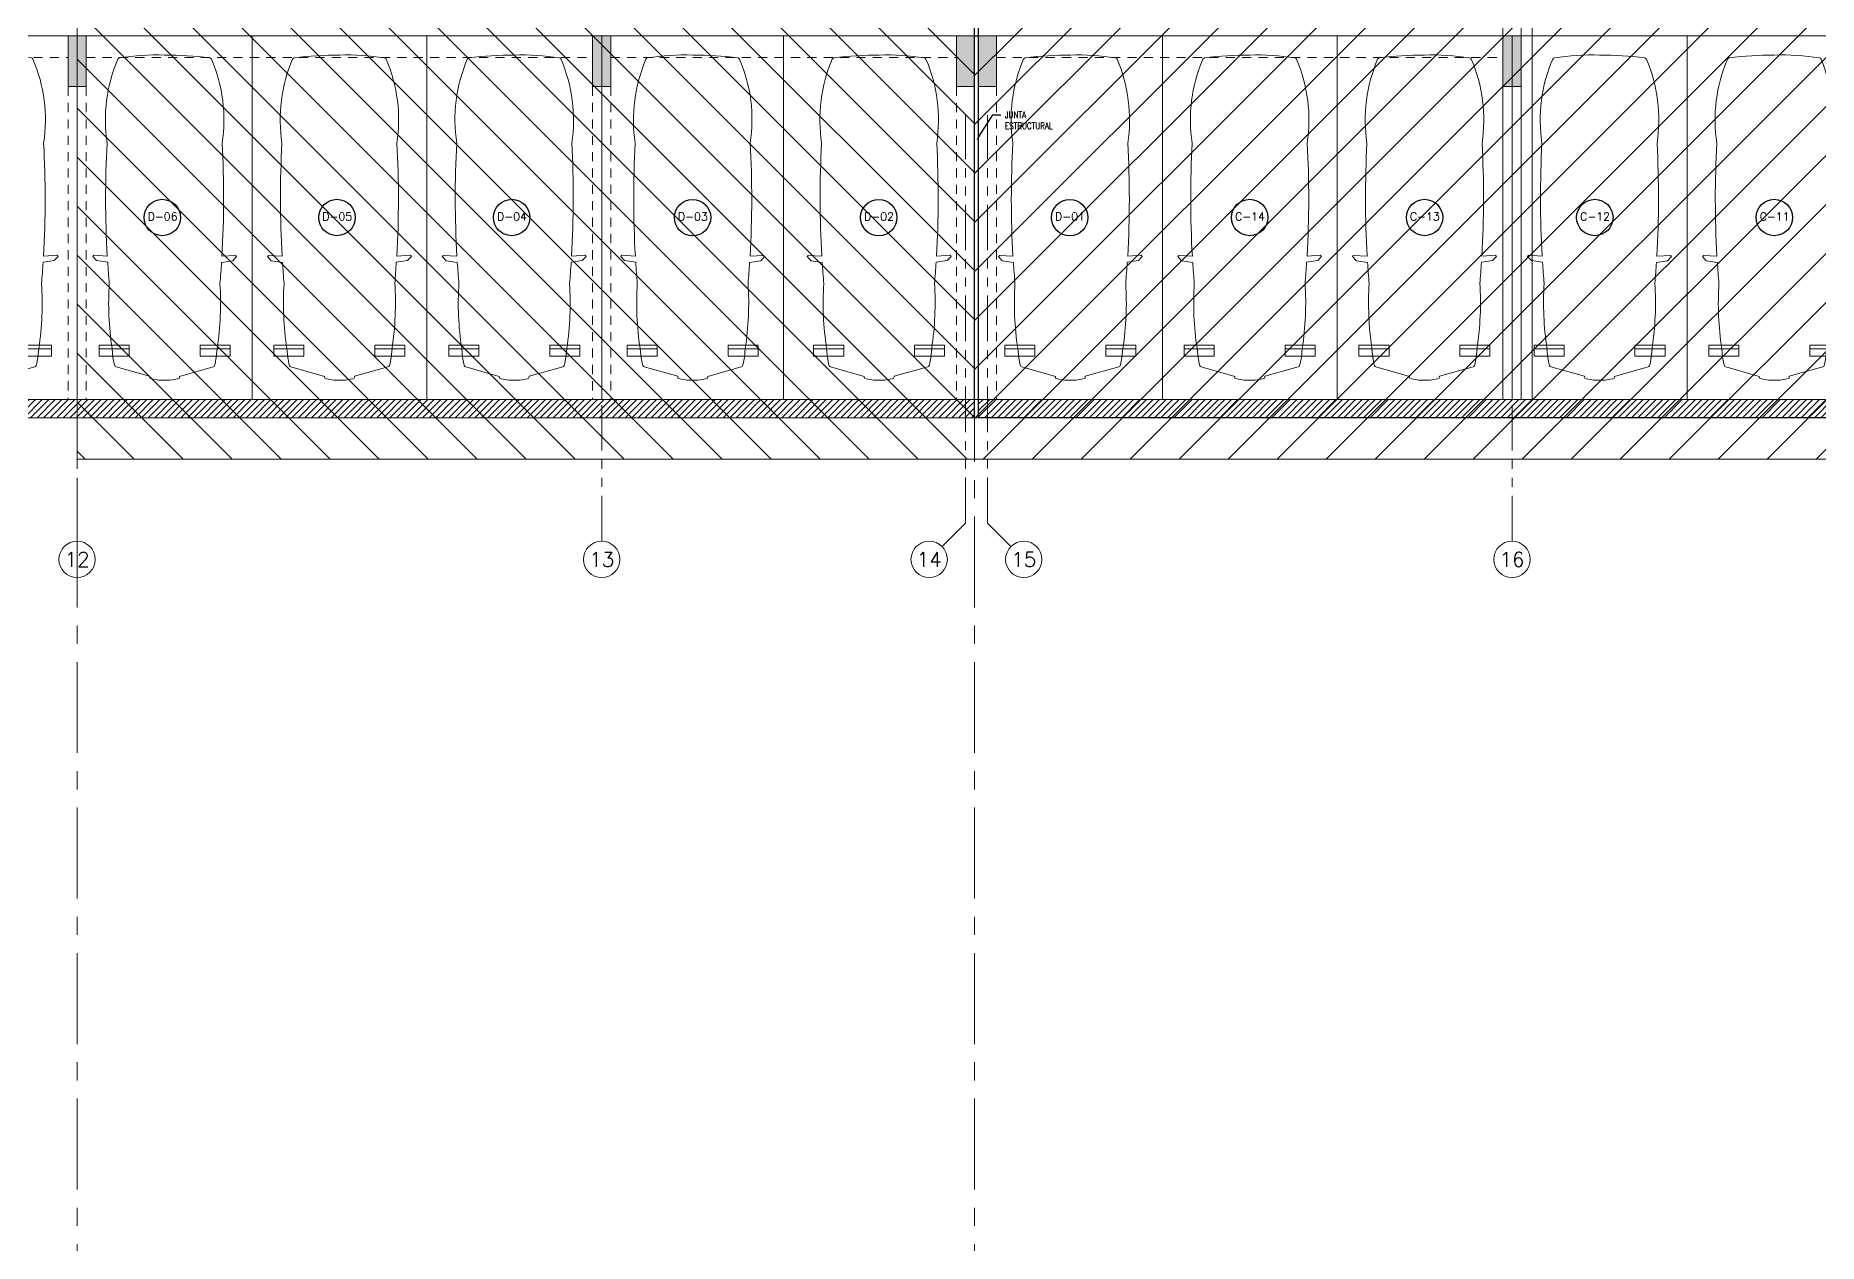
# Model space of a CAD drawing. Header units: millimetres. Extents: x 226317 to 226469, y 8188100 to 8188260.
# Drawn here: x 226414.7 to 226439.2, y 8188180.31 to 8188196.91 of the extents above; entities that cross this region are included whole.
import ezdxf
from ezdxf import colors
from ezdxf.entities.mleader import LeaderData, LeaderLine
from ezdxf.enums import TextEntityAlignment as Align
from ezdxf.math import Vec2, Vec3

# ---------------------------------------------------------------- set-up
doc = ezdxf.new("R2010")
doc.units = ezdxf.units.MM
for name, pattern in [('CENTER', [2, 1.25, -0.25, 0.25, -0.25]), ('HIDDEN2', [0.1875, 0.125, -0.0625]), ('PHANTOM', [2.5, 1.25, -0.25, 0.25, -0.25, 0.25, -0.25]), ('PHANTOM2', [1.25, 0.625, -0.125, 0.125, -0.125, 0.125, -0.125])]:
    doc.linetypes.add(name, pattern=pattern)
for name, color, linetype in [('A-COTAS INT', 8, 'Continuous'), ('A-EJES', 8, 'PHANTOM'), ('A-ESTRUCTURA-HATCH', 8, 'Continuous'), ('A-ESTRUCTURA-MUROS', 8, 'Continuous'), ('A-ESTRUCTURA-VIGAS', 8, 'HIDDEN2'), ('A-LINEAS', 8, 'Continuous'), ('A-MOBILIARIO', 8, 'Continuous'), ('A-NUMERO ESTAC', 8, 'Continuous'), ('A-PROYECCIONES', 8, 'HIDDEN2'), ('A-TEXTO-INDICACIONES', 8, 'Continuous'), ('Cotas', 8, 'Continuous')]:
    doc.layers.add(name, color=color, linetype=linetype)
doc.layers.add('A-ESTRUCTURA-PLACAS', color=8, linetype='Continuous', lineweight=35)
doc.layers.add('A-MUROS', color=8, linetype='Continuous', lineweight=30)
doc.layers.add('A-ETAPAS', color=8, linetype='Continuous', lineweight=35, plot=False)
doc.layers.add('A-ÁREA COMÚN', color=8, linetype='Continuous', plot=False)
doc.styles.add('ROMANS', font='ROMANS.shx', dxfattribs={"oblique": 10})
doc.styles.add('TXT_COTAS', font='romans.shx', dxfattribs={"width": 0.8})

# ---------------------------------------------------------------- blocks, each defined once
blk = doc.blocks.new('EST P1')
at = {"layer": 'A-ESTRUCTURA-HATCH', "lineweight": 0}
h = blk.add_hatch(dxfattribs=at)
h.set_pattern_fill('ANSI31', color=8, scale=0.02)
h.set_pattern_definition([(45, (-226392.07709, -8188203.05961), (-0.04490128060535, 0.04490128060535), [])])
h.paths.add_polyline_path([(-3.61, 5.05), (-3.61, 4.85), (-44.785, 4.85), (-44.785, -0.15), (-46.99, -0.15), (-46.99, -11.15), (-3.61, -11.15), (-3.61, -11.4), (-47.24, -11.4), (-47.24, 0.15), (-45.035, 0.15), (-45.035, 5.05)])
h.paths.add_polyline_path([(5.876, 4.85), (5.876, 5.05), (35.53, 5.05), (35.53, 4.85)])
h.paths.add_polyline_path([(47.915, 5.05), (35.58, 5.05), (35.58, 4.85), (47.915, 4.85)])
h.paths.add_polyline_path([(51.865, 4.85), (53.376, 4.85), (53.376, 5.05), (51.865, 5.05)])
edge = h.paths.add_edge_path()
edge.add_arc((63.301, -0.15), 9.7, 360, 540)
edge.add_line((53.601, -0.15), (53.801, -0.15))
edge.add_arc((63.301, -0.15), 9.5, 0.9047, 180, ccw=False)
edge.add_line((72.799, 0), (70.351, 0))
edge.add_line((70.351, 0), (70.351, -0.15))
edge.add_line((70.351, -0.15), (73.001, -0.15))
edge = h.paths.add_edge_path(flags=0)
edge.add_arc((63.301, -0.15), 3.3, 0.0009, 49.9947)
edge.add_line((65.422, 2.378), (65.422, -0.15))
edge.add_line((65.422, -0.15), (65.272, -0.15))
edge.add_line((65.272, -0.15), (65.272, 2.496))
edge.add_arc((63.301, -0.15), 3.3, 53.3166, 180)
edge.add_line((60.001, -0.15), (59.801, -0.15))
edge.add_arc((63.301, -0.15), 3.5, 2.4574, 179.9999, ccw=False)
edge.add_line((66.797, 0), (69.451, 0))
edge.add_line((69.451, 0), (69.451, -0.15))
edge.add_line((69.451, -0.15), (66.601, -0.15))
h.paths.add_polyline_path([(-3.56, -11.15), (35.53, -11.15), (35.53, -11.4), (-3.56, -11.4)])
h.paths.add_polyline_path([(35.58, -11.15), (71.88, -11.15), (71.88, -11.4), (35.58, -11.4)])
h = blk.add_hatch(color=8, dxfattribs=at)
h.dxf.hatch_style = 1
h.paths.add_polyline_path([(51.865, 5.05), (47.915, 5.05), (47.915, -0.15), (50.25, -0.15), (50.25, 0), (48.065, 0), (48.065, 2.05), (51.865, 2.05), (51.865, 2.2), (48.065, 2.2), (48.065, 4.85), (51.715, 4.85), (51.715, 3.2), (51.865, 3.2)])
h.paths.add_polyline_path([(1.925, -0.151), (-0.175, -0.151), (-0.175, 4.85), (-3.56, 4.85), (-3.56, 5.05), (3.775, 5.05), (3.775, 1.9), (3.625, 1.9), (3.625, 4.85), (-0.025, 4.85), (-0.025, 2.2), (1.925, 2.2), (1.925, 2.05), (-0.025, 2.05), (-0.025, 0), (1.925, -0.001)])
h.paths.add_polyline_path([(71.63, -6.15), (71.88, -6.15), (71.88, -6.85), (71.63, -6.85)])
h.paths.add_polyline_path([(64.42, -6.15), (64.67, -6.15), (64.67, -6.85), (64.42, -6.85)])
h.paths.add_polyline_path([(57.21, -6.15), (57.46, -6.15), (57.46, -6.85), (57.21, -6.85)])
h.paths.add_polyline_path([(50, -6.15), (50.25, -6.15), (50.25, -6.85), (50, -6.85)])
h.paths.add_polyline_path([(42.79, -6.15), (43.04, -6.15), (43.04, -6.85), (42.79, -6.85)])
h.paths.add_polyline_path([(42.79, 0.55), (43.04, 0.55), (43.04, -0.15), (42.79, -0.15)])
h.paths.add_polyline_path([(35.58, -6.15), (35.83, -6.15), (35.83, -6.85), (35.58, -6.85)])
h.paths.add_polyline_path([(35.58, 0.55), (35.83, 0.55), (35.83, -0.15), (35.58, -0.15)])
h.paths.add_polyline_path([(35.28, -6.15), (35.53, -6.15), (35.53, -6.85), (35.28, -6.85)])
h.paths.add_polyline_path([(35.28, 0.55), (35.53, 0.55), (35.53, -0.15), (35.28, -0.15)])
h.paths.add_polyline_path([(30.28, -6.15), (30.53, -6.15), (30.53, -6.85), (30.28, -6.85)])
h.paths.add_polyline_path([(30.28, 0.55), (30.53, 0.55), (30.53, -0.15), (30.28, -0.15)])
h.paths.add_polyline_path([(23.07, -6.15), (23.32, -6.15), (23.32, -6.85), (23.07, -6.85)])
h.paths.add_polyline_path([(23.07, 0.55), (23.32, 0.55), (23.32, -0.15), (23.07, -0.15)])
h.paths.add_polyline_path([(18.07, -6.15), (18.32, -6.15), (18.32, -6.85), (18.07, -6.85)])
h.paths.add_polyline_path([(18.07, 0.55), (18.32, 0.55), (18.32, -0.15), (18.07, -0.15)])
h.paths.add_polyline_path([(10.86, -6.15), (11.11, -6.15), (11.11, -6.85), (10.86, -6.85)])
h.paths.add_polyline_path([(10.86, 0.55), (11.11, 0.55), (11.11, -0.15), (10.86, -0.15)])
h.paths.add_polyline_path([(3.65, -6.15), (3.9, -6.15), (3.9, -6.85), (3.65, -6.85)])
h.paths.add_polyline_path([(3.6, 0.55), (3.9, 0.55), (3.9, -0.15), (3.6, -0.15)])
h.paths.add_polyline_path([(-3.56, -6.15), (-3.31, -6.15), (-3.31, -6.85), (-3.56, -6.85)])
h.paths.add_polyline_path([(-3.56, 0.55), (-3.31, 0.55), (-3.31, -0.15), (-3.56, -0.15)])
h.paths.add_polyline_path([(-3.86, -6.15), (-3.61, -6.15), (-3.61, -6.85), (-3.86, -6.85)])
h.paths.add_polyline_path([(-3.86, 0.55), (-3.61, 0.55), (-3.61, -0.15), (-3.86, -0.15)])
h.paths.add_polyline_path([(-11.07, -6.15), (-10.82, -6.15), (-10.82, -6.85), (-11.07, -6.85)])
h.paths.add_polyline_path([(-11.07, 0.55), (-10.82, 0.55), (-10.82, -0.15), (-11.07, -0.15)])
h.paths.add_polyline_path([(-18.28, -6.15), (-18.03, -6.15), (-18.03, -6.85), (-18.28, -6.85)])
h.paths.add_polyline_path([(-18.28, 0.55), (-18.03, 0.55), (-18.03, -0.15), (-18.28, -0.15)])
h.paths.add_polyline_path([(-25.49, -6.15), (-25.24, -6.15), (-25.24, -6.85), (-25.49, -6.85)])
h.paths.add_polyline_path([(-25.49, 0.55), (-25.24, 0.55), (-25.24, -0.15), (-25.49, -0.15)])
h.paths.add_polyline_path([(-32.7, -6.15), (-32.45, -6.15), (-32.45, -6.85), (-32.7, -6.85)])
h.paths.add_polyline_path([(-32.7, 0.55), (-32.45, 0.55), (-32.45, -0.15), (-32.7, -0.15)])
h.paths.add_polyline_path([(-39.91, -6.15), (-39.66, -6.15), (-39.66, -6.85), (-39.91, -6.85)])
h.paths.add_polyline_path([(-39.91, 0.55), (-39.66, 0.55), (-39.66, -0.15), (-39.91, -0.15)])
at = {"layer": 'A-ESTRUCTURA-MUROS', "color": 8, "lineweight": 0}
for points in [[(-3.56, -11.15), (35.53, -11.15), (35.53, -11.4), (-3.56, -11.4)], [(35.58, -11.15), (71.88, -11.15), (71.88, -11.4), (35.58, -11.4)]]:
    blk.add_lwpolyline(points, close=True, dxfattribs=at)
at = {"layer": 'A-ESTRUCTURA-PLACAS', "color": 8, "lineweight": 0}
for points in [[(23.07, -6.15), (23.32, -6.15), (23.32, -6.85), (23.07, -6.85)], [(30.28, -6.15), (30.53, -6.15), (30.53, -6.85), (30.28, -6.85)], [(35.28, -6.15), (35.53, -6.15), (35.53, -6.85), (35.28, -6.85)], [(35.58, -6.15), (35.83, -6.15), (35.83, -6.85), (35.58, -6.85)], [(42.79, -6.15), (43.04, -6.15), (43.04, -6.85), (42.79, -6.85)]]:
    blk.add_lwpolyline(points, close=True, dxfattribs=at)
at = {"layer": 'A-ESTRUCTURA-VIGAS', "color": 8, "lineweight": 0}
for points in [[(18.32, -6.45), (23.07, -6.45)], [(23.32, -6.45), (30.28, -6.45)], [(30.53, -6.45), (35.28, -6.45)], [(35.83, -6.45), (42.79, -6.45)], [(23.07, -6.85), (23.07, -11.15)], [(23.32, -6.85), (23.32, -11.15)], [(30.28, -6.85), (30.28, -11.15)], [(30.53, -6.85), (30.53, -11.15)], [(35.28, -6.85), (35.28, -11.15)], [(35.53, -6.85), (35.53, -11.15)], [(35.58, -6.85), (35.58, -11.15)], [(35.83, -6.85), (35.83, -11.15)], [(42.79, -6.85), (42.79, -11.15)], [(43.04, -6.85), (43.04, -11.15)]]:
    blk.add_lwpolyline(points, dxfattribs=at)
blk = doc.blocks.new('EJE')
at = {"linetype": 'Continuous'}
blk.add_circle((0, 0), 0.5, dxfattribs=at)
at = {"layer": 'A-TEXTO-INDICACIONES', "style": 'ROMANS'}
blk.add_attdef('EJE', text='', height=0.22, rotation=0, dxfattribs=at).set_placement((0.007, 0.028), align=Align.MIDDLE_CENTER)
blk = doc.blocks.new('numeración')
at = {"layer": 'A-NUMERO ESTAC', "color": 8, "lineweight": 0, "xscale": 0.5, "yscale": 0.5, "zscale": 0.5}
for p, values in [((-48.635, -18.199), {'EJE': 'D-06'}), ((-46.235, -18.199), {'EJE': 'D-05'}), ((-43.833, -18.199), {'EJE': 'D-04'}), ((-41.348, -18.2), {'EJE': 'D-03'}), ((-38.789, -18.2), {'EJE': 'D-02'}), ((-36.164, -18.2), {'EJE': 'D-01'}), ((-33.691, -18.199), {'EJE': 'C-14'}), ((-31.288, -18.199), {'EJE': 'C-13'}), ((-28.948, -18.199), {'EJE': 'C-12'}), ((-26.481, -18.199), {'EJE': 'C-11'})]:
    blk.add_blockref('EJE', p, dxfattribs=at).add_auto_attribs(values)
blk = doc.blocks.new('EJES 1P')
at = {"layer": 'A-EJES', "color": 8, "linetype": 'PHANTOM2', "lineweight": 0}
for p, q in [((80.091, -18.221), (80.414, -17.898)), ((81.038, -18.221), (80.714, -17.898))]:
    blk.add_line(p, q, dxfattribs=at)
for points in [[(68.204, -18.151), (68.204, -12.292)], [(75.414, -18.151), (75.414, -12.292)], [(80.414, -17.898), (80.414, -12.292)], [(80.714, -17.898), (80.714, -12.292)], [(87.924, -18.151), (87.924, -12.292)]]:
    blk.add_lwpolyline(points, dxfattribs=at)
at = {"layer": 'A-EJES', "color": 8, "linetype": 'Continuous', "lineweight": 0}
for centre in [(68.204, -18.398), (75.414, -18.398), (79.914, -18.398), (81.214, -18.398), (87.924, -18.398)]:
    blk.add_circle(centre, 0.25, dxfattribs=at)
at = {"layer": 'A-EJES', "color": 8, "linetype": 'Continuous', "lineweight": 0, "style": 'ROMANS'}
for s, p in [('12', (68.204, -18.398)), ('13', (75.414, -18.398)), ('14', (79.914, -18.398)), ('15', (81.214, -18.398)), ('16', (87.924, -18.398))]:
    blk.add_text(s, height=0.2, dxfattribs=at).set_placement(p, align=Align.MIDDLE_CENTER)
blk = doc.blocks.new('*U60')
at = {"color": 8, "lineweight": 0, "ltscale": 0.5}
for p, q in [((0.3, 4.302), (0.713, 4.302)), ((2.1, 4.302), (1.687, 4.302))]:
    blk.add_line(p, q, dxfattribs=at)
for points in [[(0, 0), (2.4, 0), (2.4, 5), (0, 5)], [(0.3, 4.405), (0.3, 4.255), (0.713, 4.255), (0.713, 4.405)], [(1.687, 4.405), (1.687, 4.255), (2.1, 4.255), (2.1, 4.405)]]:
    blk.add_lwpolyline(points, close=True, dxfattribs=at)
blk.add_lwpolyline([(1.988, 3.029), (2.175, 3.018), (2.189, 3.033), (2.136, 3.092), (1.982, 3.115, 0.005253), (1.961, 3.403, 0.053235), (1.923, 4.298), (1.91, 4.424), (1.891, 4.525), (1.886, 4.535, 0.218656), (1.867, 4.551), (1.406, 4.68), (1.402, 4.708, 0.091554), (1.2, 4.734, 0.09162), (0.998, 4.709), (0.994, 4.682), (0.533, 4.552, 0.218656), (0.514, 4.536), (0.509, 4.527), (0.49, 4.425), (0.477, 4.3, 0.053235), (0.439, 3.404, 0.005253), (0.418, 3.116), (0.264, 3.093), (0.211, 3.034), (0.225, 3.019), (0.412, 3.03, 0.028265), (0.41, 1.476, 0.139924), (0.555, 0.325, 0.272148), (0.579, 0.306, 0.035353), (1.2, 0.266, 0.045639), (1.819, 0.305, 0.272148), (1.843, 0.324, 0.139889), (1.99, 1.475, 0.028265)], format="xyb", close=True, dxfattribs=at)
blk = doc.blocks.new('*U61')
at = {"color": 8, "lineweight": 0, "ltscale": 0.5}
for p, q in [((0.302, 4.302), (0.715, 4.302)), ((2.102, 4.302), (1.69, 4.302))]:
    blk.add_line(p, q, dxfattribs=at)
for points in [[(0, 0), (2.405, 0), (2.405, 5), (0, 5)], [(0.302, 4.405), (0.302, 4.255), (0.715, 4.255), (0.715, 4.405)], [(1.69, 4.405), (1.69, 4.255), (2.102, 4.255), (2.102, 4.405)]]:
    blk.add_lwpolyline(points, close=True, dxfattribs=at)
blk.add_lwpolyline([(1.99, 3.029), (2.177, 3.018), (2.191, 3.033), (2.138, 3.092), (1.985, 3.115, 0.005253), (1.963, 3.403, 0.053235), (1.925, 4.298), (1.912, 4.424), (1.893, 4.525), (1.889, 4.535, 0.218656), (1.87, 4.551), (1.408, 4.68), (1.405, 4.708, 0.091554), (1.203, 4.734, 0.09162), (1, 4.709), (0.997, 4.682), (0.535, 4.552, 0.218656), (0.516, 4.536), (0.512, 4.527), (0.493, 4.425), (0.48, 4.3, 0.053235), (0.442, 3.404, 0.005253), (0.42, 3.116), (0.267, 3.093), (0.214, 3.034), (0.228, 3.019), (0.415, 3.03, 0.028265), (0.412, 1.476, 0.139924), (0.557, 0.325, 0.272148), (0.581, 0.306, 0.035353), (1.203, 0.266, 0.045639), (1.822, 0.305, 0.272148), (1.846, 0.324, 0.139889), (1.993, 1.475, 0.028265)], format="xyb", close=True, dxfattribs=at)
blk = doc.blocks.new('*U64')
at = {"color": 8, "lineweight": 0, "ltscale": 0.5}
for p, q in [((0.35, 4.302), (0.763, 4.302)), ((2.15, 4.302), (1.737, 4.302))]:
    blk.add_line(p, q, dxfattribs=at)
for points in [[(0, 0), (2.5, 0), (2.5, 5), (0, 5)], [(0.35, 4.405), (0.35, 4.255), (0.763, 4.255), (0.763, 4.405)], [(1.737, 4.405), (1.737, 4.255), (2.15, 4.255), (2.15, 4.405)]]:
    blk.add_lwpolyline(points, close=True, dxfattribs=at)
blk.add_lwpolyline([(2.038, 3.029), (2.225, 3.018), (2.239, 3.033), (2.186, 3.092), (2.032, 3.115, 0.005253), (2.011, 3.403, 0.053235), (1.973, 4.298), (1.96, 4.424), (1.941, 4.525), (1.936, 4.535, 0.218656), (1.917, 4.551), (1.456, 4.68), (1.452, 4.708, 0.091554), (1.25, 4.734, 0.09162), (1.048, 4.709), (1.044, 4.682), (0.583, 4.552, 0.218656), (0.564, 4.536), (0.559, 4.527), (0.54, 4.425), (0.527, 4.3, 0.053235), (0.489, 3.404, 0.005253), (0.468, 3.116), (0.314, 3.093), (0.261, 3.034), (0.275, 3.019), (0.462, 3.03, 0.028265), (0.46, 1.476, 0.139924), (0.605, 0.325, 0.272148), (0.629, 0.306, 0.035353), (1.25, 0.266, 0.045639), (1.869, 0.305, 0.272148), (1.893, 0.324, 0.139889), (2.04, 1.475, 0.028265)], format="xyb", close=True, dxfattribs=at)
blk = doc.blocks.new('*U65')
at = {"color": 8, "lineweight": 0, "ltscale": 0.5}
for p, q in [((0.412, 4.302), (0.825, 4.302)), ((2.212, 4.302), (1.8, 4.302))]:
    blk.add_line(p, q, dxfattribs=at)
for points in [[(0, 0), (2.625, 0), (2.625, 5), (0, 5)], [(0.412, 4.405), (0.412, 4.255), (0.825, 4.255), (0.825, 4.405)], [(1.8, 4.405), (1.8, 4.255), (2.212, 4.255), (2.212, 4.405)]]:
    blk.add_lwpolyline(points, close=True, dxfattribs=at)
blk.add_lwpolyline([(2.1, 3.029), (2.287, 3.018), (2.301, 3.033), (2.248, 3.092), (2.095, 3.115, 0.005253), (2.073, 3.403, 0.053235), (2.035, 4.298), (2.022, 4.424), (2.003, 4.525), (1.999, 4.535, 0.218656), (1.98, 4.551), (1.518, 4.68), (1.515, 4.708, 0.091554), (1.313, 4.734, 0.09162), (1.11, 4.709), (1.107, 4.682), (0.645, 4.552, 0.218656), (0.626, 4.536), (0.622, 4.527), (0.603, 4.425), (0.59, 4.3, 0.053235), (0.552, 3.404, 0.005253), (0.53, 3.116), (0.377, 3.093), (0.324, 3.034), (0.338, 3.019), (0.525, 3.03, 0.028265), (0.522, 1.476, 0.139924), (0.667, 0.325, 0.272148), (0.691, 0.306, 0.035353), (1.313, 0.266, 0.045639), (1.932, 0.305, 0.272148), (1.956, 0.324, 0.139889), (2.103, 1.475, 0.028265)], format="xyb", close=True, dxfattribs=at)
blk = doc.blocks.new('*U73')
at = {"color": 8, "lineweight": 0, "ltscale": 0.5}
for p, q in [((0.365, 4.302), (0.778, 4.302)), ((2.165, 4.302), (1.752, 4.302))]:
    blk.add_line(p, q, dxfattribs=at)
for points in [[(0, 0), (2.53, 0), (2.53, 5), (0, 5)], [(0.365, 4.405), (0.365, 4.255), (0.778, 4.255), (0.778, 4.405)], [(1.752, 4.405), (1.752, 4.255), (2.165, 4.255), (2.165, 4.405)]]:
    blk.add_lwpolyline(points, close=True, dxfattribs=at)
blk.add_lwpolyline([(2.053, 3.029), (2.24, 3.018), (2.254, 3.033), (2.201, 3.092), (2.047, 3.115, 0.005253), (2.026, 3.403, 0.053235), (1.988, 4.298), (1.975, 4.424), (1.956, 4.525), (1.951, 4.535, 0.218656), (1.932, 4.551), (1.471, 4.68), (1.467, 4.708, 0.091554), (1.265, 4.734, 0.09162), (1.063, 4.709), (1.059, 4.682), (0.598, 4.552, 0.218656), (0.579, 4.536), (0.574, 4.527), (0.555, 4.425), (0.542, 4.3, 0.053235), (0.504, 3.404, 0.005253), (0.483, 3.116), (0.329, 3.093), (0.276, 3.034), (0.29, 3.019), (0.477, 3.03, 0.028265), (0.475, 1.476, 0.139924), (0.62, 0.325, 0.272148), (0.644, 0.306, 0.035353), (1.265, 0.266, 0.045639), (1.884, 0.305, 0.272148), (1.908, 0.324, 0.139889), (2.055, 1.475, 0.028265)], format="xyb", close=True, dxfattribs=at)
blk = doc.blocks.new('TEXTOSSS')
at = {"layer": 'A-TEXTO-INDICACIONES', "color": 8, "lineweight": 0}
ml = blk.add_multileader_mtext('Standard', dxfattribs=at)
ml.set_content('\\pxsm1,ql,t16;JUNTA ESTRUCTURAL', color=8, style='TXT_COTAS')
ml.set_leader_properties(color=7)
ml.build(insert=Vec2(0, 0))
ml.multileader.update_dxf_attribs({"dogleg_length": 0.11, "arrow_head_size": 0.07})
ctx = ml.context
ctx.base_point, ctx.char_height, ctx.arrow_head_size, ctx.landing_gap_size, ctx.plane_origin = Vec3(-39.84, -5.589), 0.09, 0.07, 0.05, Vec3(-40.104, -6.029)
ctx.text_align_type = 2
notes = []
notes.append((ctx, [(0, (1, 1, 0), (-39.951, -5.589), (1, 0), 0.11, [(0, [(-40.18, -5.941)], 0, [])])]))
ctx.mtext.insert, ctx.mtext.width, ctx.mtext.defined_height, ctx.mtext.alignment, ctx.mtext.flow_direction = Vec3(-39.077, -5.544), 0.70899, 0.437, 3, 5
for ctx, leaders in notes:
    for number, flags, end, landing, length, lines in leaders:
        leader = LeaderData()
        leader.index, (leader.has_last_leader_line, leader.has_dogleg_vector, leader.attachment_direction) = number, flags
        leader.last_leader_point, leader.dogleg_vector, leader.dogleg_length = Vec3(end), Vec3(landing), length
        for number, points, colour, breaks in lines:
            line = LeaderLine()
            line.index, line.vertices, line.color, line.breaks = number, Vec3.list(points), colors.encode_raw_color(colour), breaks
            leader.lines.append(line)
        ctx.leaders.append(leader)
blk = doc.blocks.new('arq. estac.')
at = {"color": 8, "lineweight": 0}
blk.add_lwpolyline([(226730.539, 8188212.554), (226730.689, 8188212.554), (226730.689, 8188196.554), (226730.539, 8188196.554)], close=True, dxfattribs=at)
at = {"layer": 'A-ETAPAS', "color": 8, "linetype": 'CENTER', "lineweight": 0}
for p, q in [((226710.694, 8188264.946), (226710.694, 8188104.966)), ((226723.029, 8188264.946), (226723.029, 8188104.966))]:
    blk.add_line(p, q, dxfattribs=at)
at = {"layer": 'A-LINEAS', "color": 8, "lineweight": 0}
blk.add_lwpolyline([(226698.609, 8188212.554), (226698.609, 8188196.554), (226730.289, 8188196.554), (226730.289, 8188212.554)], close=True, dxfattribs=at)
at = {"layer": 'A-MUROS', "color": 8, "lineweight": 0}
for p, q in [((226759.379, 8188196.554), (226640.509, 8188196.554)), ((226640.259, 8188196.304), (226759.379, 8188196.304))]:
    blk.add_line(p, q, dxfattribs=at)
for points in [[(226710.569, 8188201.554), (226710.819, 8188201.554), (226710.819, 8188200.854), (226710.569, 8188200.854)], [(226717.779, 8188201.554), (226718.029, 8188201.554), (226718.029, 8188200.854), (226717.779, 8188200.854)], [(226722.779, 8188201.554), (226723.029, 8188201.554), (226723.029, 8188200.854), (226722.779, 8188200.854)], [(226723.079, 8188201.554), (226723.329, 8188201.554), (226723.329, 8188200.854), (226723.079, 8188200.854)], [(226730.289, 8188201.554), (226730.539, 8188201.554), (226730.539, 8188200.854), (226730.289, 8188200.854)]]:
    blk.add_lwpolyline(points, close=True, dxfattribs=at)
at = {"layer": 'A-ÁREA COMÚN'}
blk.add_lwpolyline([(226723.079, 8188196.305), (226759.38, 8188196.305), (226759.38, 8188201.305), (226760.214, 8188201.305), (226760.51, 8188207.554, 0.750048), (226742.611, 8188212.755), (226735.564, 8188212.754), (226735.564, 8188213.204), (226734.964, 8188213.204), (226734.964, 8188212.754), (226731.089, 8188212.754), (226731.089, 8188213.204), (226730.489, 8188213.204), (226730.489, 8188212.754), (226723.079, 8188212.754)], format="xyb", close=True, dxfattribs=at)
blk.add_lwpolyline([(226705.569, 8188196.304), (226723.029, 8188196.305), (226723.029, 8188212.754), (226720.225, 8188212.754), (226720.225, 8188213.604), (226716.275, 8188213.604), (226716.275, 8188212.755), (226705.569, 8188212.754)], close=True, dxfattribs=at)
at = {"layer": 'Cotas'}
blk.add_line((226723.029, 8188201.554), (226723.079, 8188201.554), dxfattribs=at)
at = {"color": 8, "lineweight": 0}
blk.add_blockref('EST P1', (226687.499, 8188207.704), dxfattribs=at)
at = {"layer": 'A-COTAS INT'}
blk.add_blockref('TEXTOSSS', (226763.231, 8188206.054), dxfattribs=at)
at = {"layer": 'A-ETAPAS'}
blk.add_blockref('numeración', (226760.5, 8188217.254), dxfattribs=at)
at = {"layer": 'A-MOBILIARIO', "xscale": -1, "rotation": 179.9999992943567}
for name, p in [('*U64', (226708.194, 8188201.554)), ('*U60', (226713.099, 8188201.554)), ('*U61', (226715.499, 8188201.554)), ('*U65', (226720.404, 8188201.554)), ('*U73', (226723.079, 8188201.554)), ('*U60', (226725.609, 8188201.554)), ('*U61', (226728.009, 8188201.554)), ('*U60', (226732.819, 8188201.554))]:
    blk.add_blockref(name, p, dxfattribs=at)
at = {"layer": 'A-MOBILIARIO', "rotation": 180.0000007056432}
for name, p in [('*U61', (226713.099, 8188201.554)), ('*U64', (226720.404, 8188201.554)), ('*U61', (226732.819, 8188201.554))]:
    blk.add_blockref(name, p, dxfattribs=at)
at = {"layer": 'A-PROYECCIONES'}
blk.add_blockref('EJES 1P', (226642.49, 8188212.754), dxfattribs=at)

msp = doc.modelspace()

# ---------------------------------------------------------------- block references
msp.add_blockref('arq. estac.', (-295.422, -4.646))

# ---------------------------------------------------------------- next in the draw order: hatches: boundary and pattern name
at = {"lineweight": 0}
h = msp.add_hatch(dxfattribs=at)
h.set_pattern_fill('ANSI31', color=8, scale=0.15, angle=90)
h.set_pattern_definition([(135, (223333.8228, 8186568.11445), (-0.336759605, -0.336759605), [])])
h.paths.add_polyline_path([(226415.272, 8188191.089), (226427.607, 8188191.089), (226427.607, 8188216.283), (226415.272, 8188216.283)])
h.paths.add_polyline_path([(226426.065, 8188201.422), (226426.065, 8188199.643), (226416.583, 8188199.643), (226416.583, 8188201.422)], flags=16)
h.paths.add_polyline_path([(226419.074, 8188199.974), (226423.574, 8188199.974), (226423.574, 8188200.361), (226419.074, 8188200.361)], flags=8)
h.paths.add_polyline_path([(226419.154, 8188200.339), (226423.494, 8188200.339), (226423.494, 8188200.727), (226419.154, 8188200.727)], flags=8)
h.paths.add_polyline_path([(226418.989, 8188200.703), (226423.659, 8188200.703), (226423.659, 8188201.091), (226418.989, 8188201.091)], flags=8)
h = msp.add_hatch(dxfattribs=at)
h.set_pattern_fill('ANSI31', color=8, scale=0.15)
h.set_pattern_definition([(45, (223326.37503, 8186568.11445), (-0.336759605, 0.336759605), [])])
h.paths.add_polyline_path([(226466.117, 8188216.283), (226427.607, 8188216.283), (226427.607, 8188191.089), (226466.117, 8188191.089)])
h.paths.add_polyline_path([(226442.121, 8188201.422), (226451.603, 8188201.422), (226451.603, 8188199.643), (226442.121, 8188199.643)], flags=16)
h.paths.add_polyline_path([(226444.612, 8188199.973), (226449.112, 8188199.973), (226449.112, 8188200.361), (226444.612, 8188200.361)], flags=8)
h.paths.add_polyline_path([(226444.692, 8188200.339), (226449.032, 8188200.339), (226449.032, 8188200.727), (226444.692, 8188200.727)], flags=8)
h.paths.add_polyline_path([(226444.526, 8188200.703), (226449.197, 8188200.703), (226449.197, 8188201.091), (226444.526, 8188201.091)], flags=8)

# ---------------------------------------------------------------- next in the draw order: linework, layer by layer
at = {"color": 8, "lineweight": 0}
for points in [[(226415.272, 8188216.283), (226427.607, 8188216.283), (226427.607, 8188191.089), (226415.272, 8188191.089)], [(226427.607, 8188216.283), (226466.117, 8188216.283), (226466.117, 8188191.089), (226427.607, 8188191.089)]]:
    msp.add_lwpolyline(points, close=True, dxfattribs=at)

doc.saveas('drawing.dxf')
